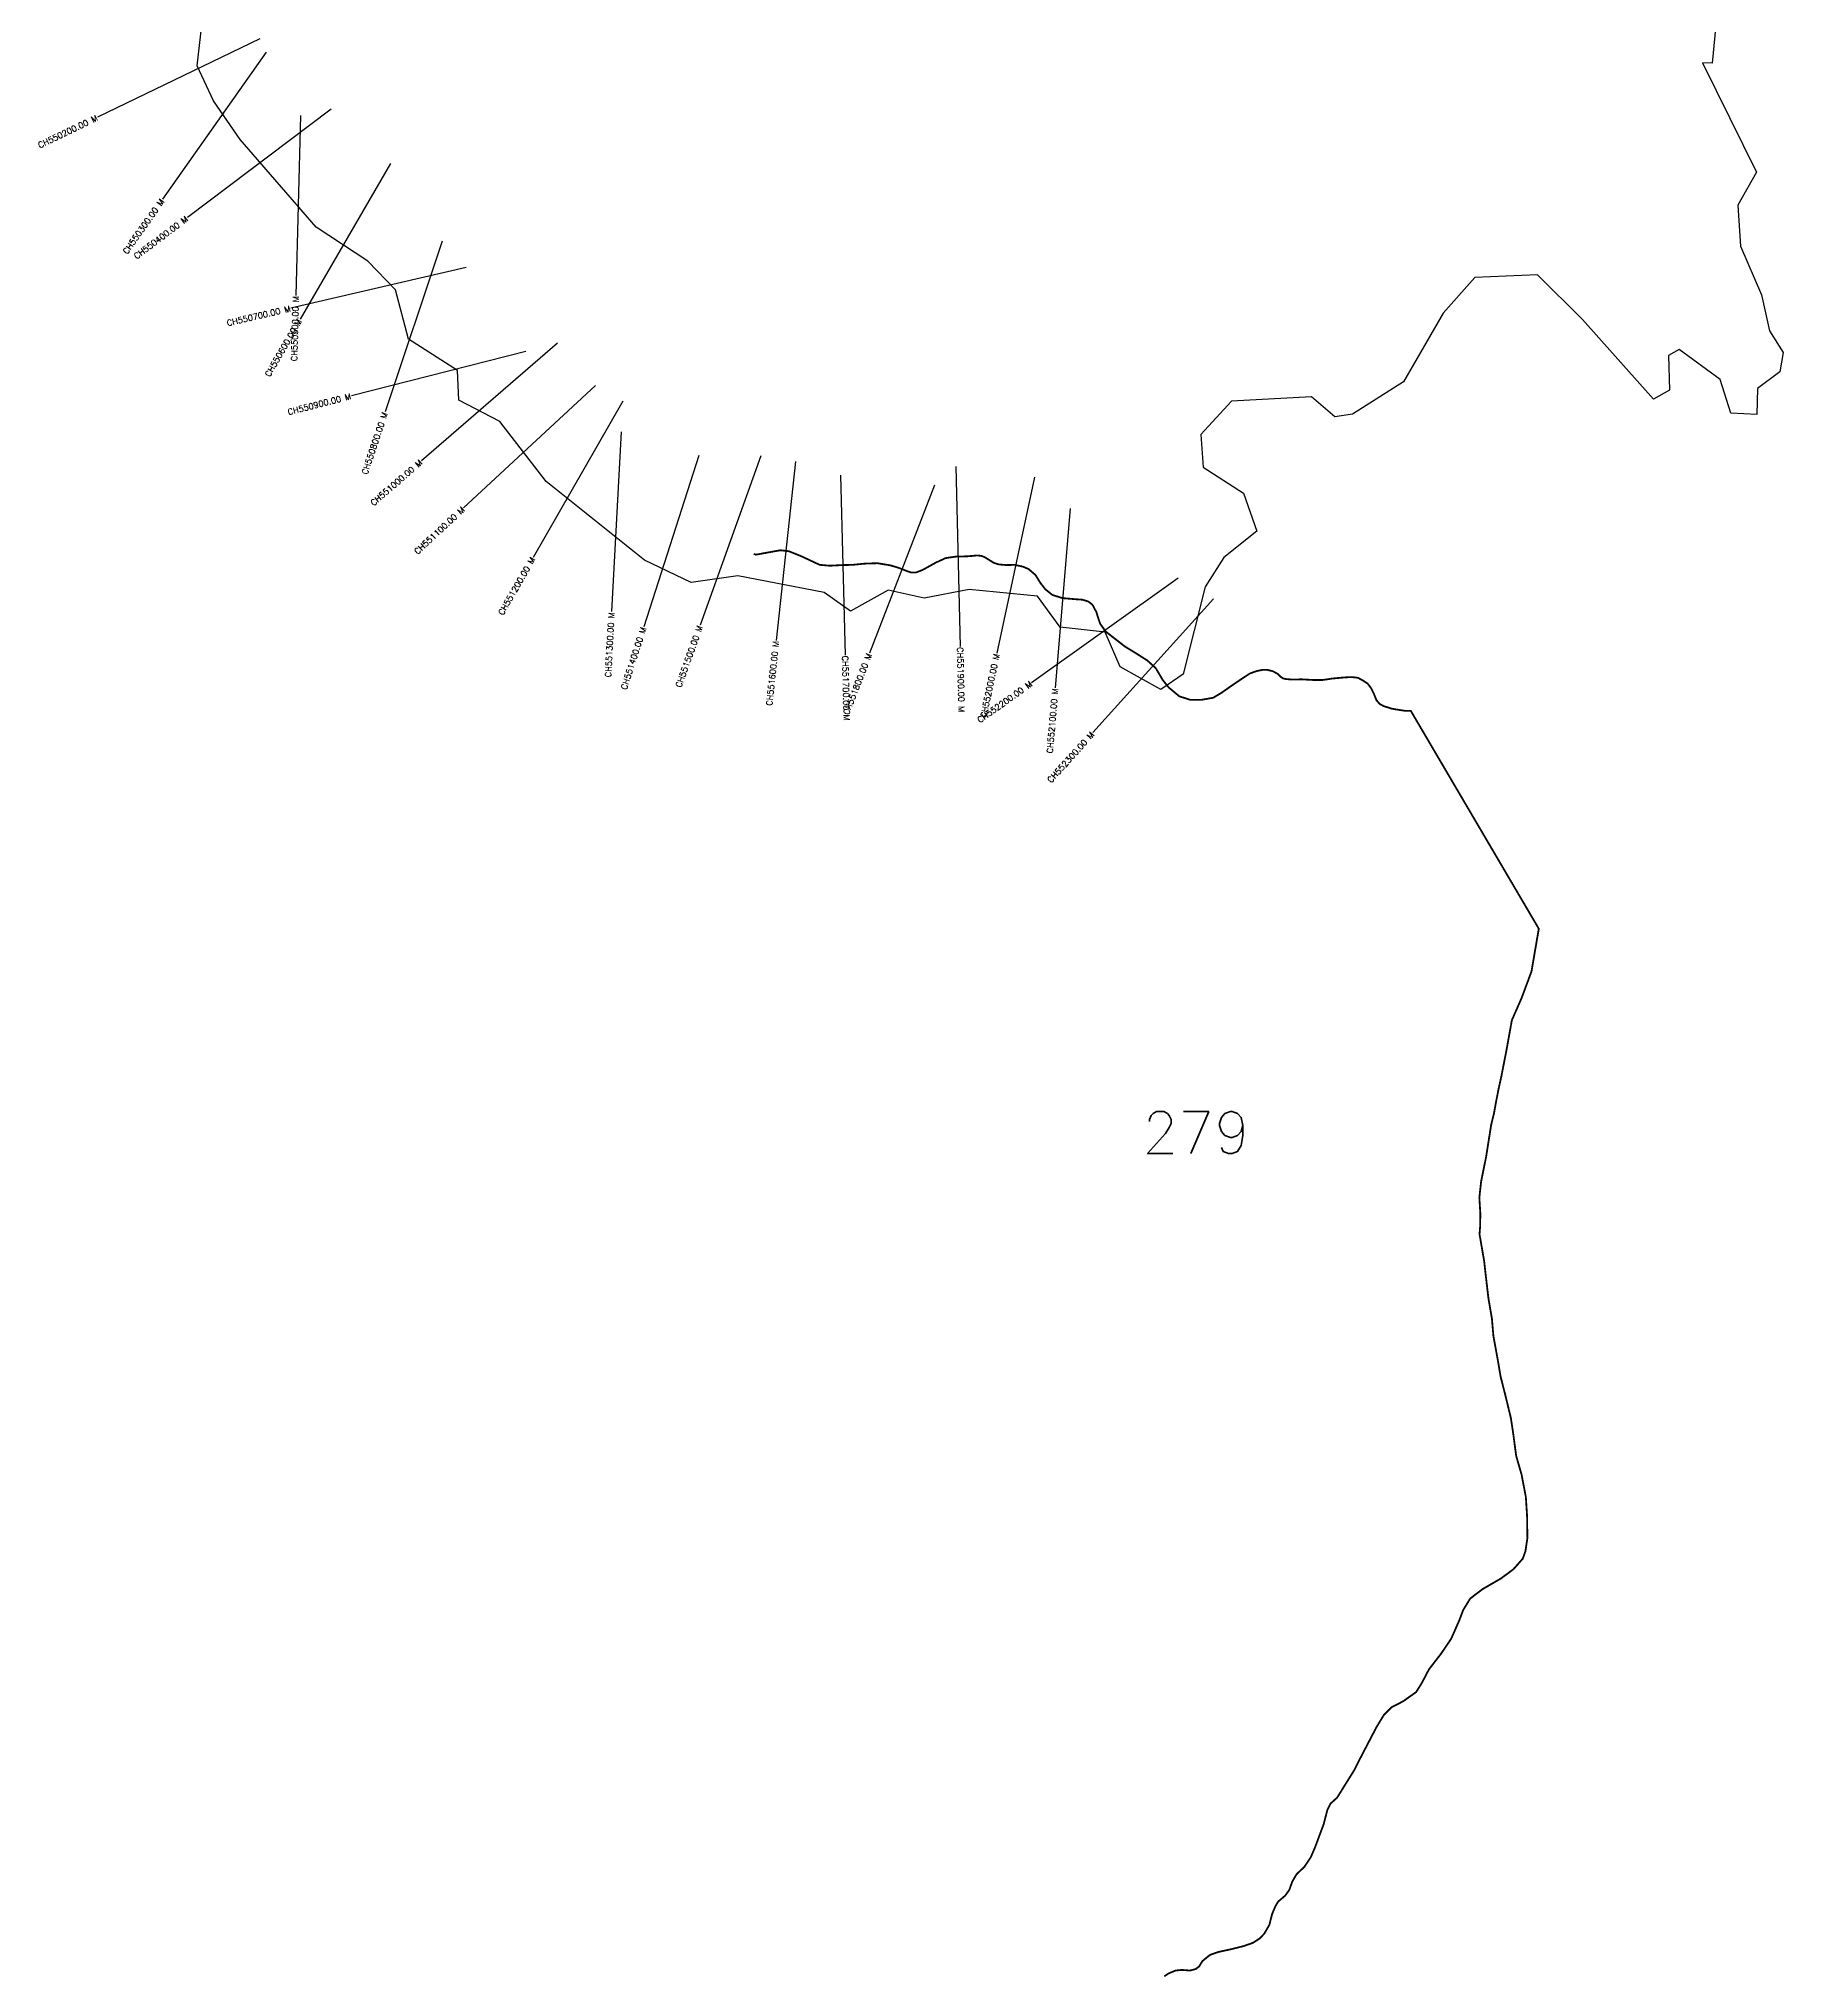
# Model space of a CAD drawing. Header units: metres. Extents: x 317826 to 322004, y 1856855 to 1863637.
# Drawn here: x 318175 to 321083, y 1856855 to 1860085 of the extents above; entities that cross this region are included whole.
import ezdxf
from ezdxf.enums import TextEntityAlignment as Align

# ---------------------------------------------------------------- set-up
doc = ezdxf.new("R2010")
doc.units = ezdxf.units.M
for name, color, linetype in [('CS', 134, 'Continuous'), ('CSMark', 6, 'Continuous'), ('NATURALLY PROTECTED', 3, 'Continuous'), ('village', 3, 'Continuous')]:
    doc.layers.add(name, color=color, linetype=linetype)
doc.styles.get("Standard").update_dxf_attribs({"font": 'simplex.shx'})

msp = doc.modelspace()

# ---------------------------------------------------------------- linework, layer by layer
at = {"layer": 'CS'}
for p, q in [((318543, 1860084.8), (318272.9, 1859954.3)), ((318553.8, 1860062.7), (318381.1, 1859817.4)), ((318662, 1859967.6), (318422.4, 1859787)), ((318611.2, 1859957), (318603.2, 1859657.1)), ((318761, 1859877.1), (318610.3, 1859617.6)), ((318847.2, 1859747.9), (318752.2, 1859463.3)), ((318887.2, 1859704), (318595.1, 1859635.9)), ((318986.7, 1859563.9), (318696, 1859489.8)), ((319039.3, 1859577.8), (318812.5, 1859381.4)), ((319102.7, 1859507.4), (318883, 1859303.1)), ((319148.3, 1859480.8), (318998.9, 1859220.7)), ((319145.4, 1859429.9), (319129.4, 1859130.3)), ((319274.9, 1859390.6), (319183.1, 1859105)), ((319378.3, 1859390.2), (319277.5, 1859107.6)), ((319436.2, 1859380.7), (319403.9, 1859082.4)), ((319703.2, 1859372), (319710.5, 1859072.1)), ((319511.4, 1859357.9), (319518.9, 1859058)), ((319667.8, 1859341), (319559.6, 1859061.2)), ((319834.3, 1859354.6), (319771.9, 1859061.2)), ((319894.2, 1859302.2), (319869.1, 1859003.3)), ((320074.1, 1859186), (319829.8, 1859011.9)), ((320132.8, 1859151.5), (319931.9, 1858928.7))]:
    msp.add_line(p, q, dxfattribs=at)
at = {"layer": 'NATURALLY PROTECTED', "const_width": 3, "flags": 128}
msp.add_lwpolyline([(319366.5, 1859226.6), (319370.1, 1859225.2), (319384.7, 1859227.9), (319410.9, 1859232.6), (319425.1, 1859231), (319445, 1859223), (319476.5, 1859208.3), (319493.5, 1859206.8), (319511.8, 1859207.8), (319531.3, 1859208.3), (319551.3, 1859210.3), (319572.7, 1859211), (319593.5, 1859207.6), (319606.4, 1859203.9), (319621.5, 1859198.1), (319629.1, 1859195.4), (319636.6, 1859195.4), (319648.1, 1859199.8), (319670, 1859212), (319686.4, 1859219.5), (319703, 1859222), (319723, 1859222.5), (319733, 1859223.4), (319739.1, 1859223.9), (319745.8, 1859223.3), (319751.1, 1859221.3), (319760.8, 1859215.3), (319766.7, 1859211.6), (319775.4, 1859208.9), (319788, 1859207.9), (319801.2, 1859208.3), (319815.3, 1859205.3), (319824.7, 1859201.2), (319836.1, 1859191.5), (319844.1, 1859178.6), (319852.2, 1859167.9), (319864.2, 1859158.2), (319881.3, 1859152.8), (319901.4, 1859151.1), (319914.5, 1859150.2), (319924.2, 1859147.2), (319931, 1859142), (319937.6, 1859129.7), (319943.8, 1859110.4), (319953.3, 1859097.1), (319985.1, 1859072.3), (320003.3, 1859061.2), (320022.6, 1859048.9), (320036.7, 1859036.1), (320048.4, 1859016.3), (320058.3, 1859003.9), (320076.1, 1858989.1), (320094.4, 1858983.3), (320112.6, 1858983.3), (320132.4, 1858986.8), (320145.4, 1858994.5), (320163, 1859006.8), (320180.7, 1859018.8), (320193.7, 1859027.3), (320205.1, 1859031.3), (320214.2, 1859033.2), (320222.9, 1859033.2), (320231.8, 1859031), (320239.7, 1859026.7), (320244.2, 1859022.2), (320249.2, 1859018.9), (320254.8, 1859017.8), (320264.7, 1859017.1), (320279.7, 1859017.5), (320301.3, 1859016.3), (320314.9, 1859016.4), (320331.5, 1859018.9), (320350.7, 1859020.6), (320357.4, 1859021), (320364.6, 1859021.1), (320373.4, 1859020.1), (320380.8, 1859016.3), (320389.8, 1859010.5), (320395.4, 1859003), (320400.5, 1858992.9), (320404.7, 1858982.5), (320409.9, 1858976.5), (320416.7, 1858972.8), (320430.9, 1858968.4), (320451.6, 1858965.1), (320461.8, 1858965), (320675.2, 1858601.9), (320663, 1858530.7), (320646.7, 1858486.8), (320630.3, 1858449.5), (320621.5, 1858400.5), (320612.5, 1858354.5), (320608.2, 1858335.2), (320603.8, 1858312.8), (320600.6, 1858294.9), (320595.8, 1858275.1), (320587.4, 1858222.1), (320579, 1858180.5), (320576.1, 1858153.6), (320577.7, 1858127.8), (320577.5, 1858107.4), (320576.4, 1858092.7), (320578.8, 1858078.7), (320584.2, 1858047.4), (320586.9, 1858022.9), (320591.3, 1857985.4), (320597, 1857952.5), (320599.5, 1857923.2), (320606.3, 1857886.1), (320611.6, 1857855.1), (320619.3, 1857825), (320628.7, 1857786.2), (320632.9, 1857758), (320637.5, 1857723.3), (320646.5, 1857692.1), (320653.6, 1857654.9), (320655.6, 1857623.9), (320656.2, 1857586.7), (320652.9, 1857564.5), (320648.5, 1857552.1), (320632.9, 1857534.5), (320612.4, 1857519.3), (320581.4, 1857501.3), (320560.9, 1857485.7), (320549.3, 1857466.8), (320542.3, 1857448.5), (320529.1, 1857418.6), (320512.6, 1857394.2), (320492.1, 1857367.7), (320480.4, 1857345.3), (320470.7, 1857329.8), (320449.2, 1857314.5), (320429.6, 1857304.4), (320416.8, 1857291.4), (320405.1, 1857272.2), (320382.1, 1857228.3), (320367.1, 1857199), (320339, 1857153.9), (320327.9, 1857143.8), (320322.7, 1857133.2), (320316.7, 1857110), (320302.4, 1857071.6), (320295.2, 1857054.7), (320284.4, 1857038.6), (320271.4, 1857026.2), (320264.3, 1857014.1), (320259.3, 1857000.2), (320252.5, 1856990.7), (320240.8, 1856980.7), (320236.2, 1856973.1), (320230.7, 1856960.1), (320226.1, 1856942), (320217.7, 1856927.4), (320210.3, 1856919.4), (320198.6, 1856911.9), (320182.9, 1856906.4), (320165.4, 1856902), (320140.3, 1856896.5), (320126.8, 1856891.6), (320114.9, 1856881.9), (320112.2, 1856878), (320109.3, 1856872.9), (320103.4, 1856868.3), (320093.7, 1856865.7), (320080.1, 1856866.8), (320069.5, 1856865.7), (320057.9, 1856860.8), (320050.8, 1856856.1)], dxfattribs=at)
at = {"layer": 'village', "color": 6}
msp.add_polyline3d([(321010.6, 1860529.3, 0), (320964.2, 1860044.2, 0), (320948.2, 1860045, 0), (321038.1, 1859862.4, 0), (321007.2, 1859807.5, 0), (321011.2, 1859739.2, 0), (321046.3, 1859658.4, 0), (321059.9, 1859598, 0), (321082.7, 1859562.1, 0), (321076.8, 1859530.2, 0), (321039.5, 1859502.4, 0), (321038.7, 1859458.9, 0), (320995.5, 1859461, 0), (320977.5, 1859517.2, 0), (320909.1, 1859567.3, 0), (320891.3, 1859557.4, 0), (320893.3, 1859499.5, 0), (320866.6, 1859484.5, 0), (320747.9, 1859617.3, 0), (320672.8, 1859691.6, 0), (320568.7, 1859687.2, 0), (320515.7, 1859627.7, 0), (320449.8, 1859513.1, 0), (320364.8, 1859459.2, 0), (320335, 1859455, 0), (320296.1, 1859488.4, 0), (320162.8, 1859481, 0), (320112, 1859425.7, 0), (320115.5, 1859371.1, 0), (320183.2, 1859327.5, 0), (320205.4, 1859264.5, 0), (320149.9, 1859220.5, 0), (320118.8, 1859171.4, 0), (320082.1, 1859026.1, 0), (320045.1, 1859000.5, 0), (319977.5, 1859038.4, 0), (319952.1, 1859096.3, 0), (319877.2, 1859104.2, 0), (319839.7, 1859156.2, 0), (319725.6, 1859167.2, 0), (319650.4, 1859152.7, 0), (319590.6, 1859165.9, 0), (319527.6, 1859130.9, 0), (319483.9, 1859162.1, 0), (319340.2, 1859189.7, 0), (319262.2, 1859178.7, 0), (319184.4, 1859215.9, 0), (319020.7, 1859347.1, 0), (318943.4, 1859447.1, 0), (318874.9, 1859482.6, 0), (318872.6, 1859532.4, 0), (318790.9, 1859584.4, 0), (318769.3, 1859666.4, 0), (318723.2, 1859714.2, 0), (318637.3, 1859770.8, 0), (318510.7, 1859917, 0), (318466.1, 1859981.3, 0), (318438.8, 1860039.7, 0), (318463.5, 1860258.7, 0)], dxfattribs=at)

# ---------------------------------------------------------------- texts
at = {"insert": (320014.1, 1858297.4), "char_height": 70, "attachment_point": 1}
msp.add_mtext_dynamic_manual_height_columns('279', width=95.172, gutter_width=1, heights=[0], dxfattribs=at)
at = {"layer": 'CSMark'}
for s, rotation, p in [('CH550200.00 M', 25.776, (318272, 1859953.9)), ('CH550300.00 M', 54.8604, (318380.6, 1859816.6)), ('CH550400.00 M', 36.9901, (318421.6, 1859786.4)), ('CH550700.00 M', 13.1384, (318594.1, 1859635.6)), ('CH550500.00 M', 88.4801, (318603.2, 1859656.1)), ('CH550600.00 M', 59.8531, (318609.8, 1859616.8)), ('CH550900.00 M', 14.3021, (318695, 1859489.5)), ('CH550800.00 M', 71.5551, (318751.9, 1859462.3)), ('CH551000.00 M', 40.8869, (318811.8, 1859380.7)), ('CH551100.00 M', 42.9359, (318882.3, 1859302.4)), ('CH551200.00 M', 60.1147, (318998.4, 1859219.8)), ('CH551300.00 M', 86.9461, (319129.4, 1859129.3)), ('CH551400.00 M', 72.191, (319182.8, 1859104.1)), ('CH551500.00 M', 70.3568, (319277.1, 1859106.7)), ('CH551600.00 M', 83.8331, (319403.8, 1859081.4)), ('CH551800.00 M', 68.8476, (319559.2, 1859060.3)), ('CH552000.00 M', 77.9936, (319771.7, 1859060.2)), ('CH552200.00 M', 35.4876, (319829, 1859011.3)), ('CH552100.00 M', 85.202, (319869, 1859002.3)), ('CH552300.00 M', 47.9565, (319931.3, 1858927.9))]:
    msp.add_text(s, height=10, rotation=rotation, dxfattribs=at).set_placement(p, align=Align.MIDDLE_RIGHT)
for s, rotation, p in [('CH551700.00 M', 271.431, (319518.9, 1859057)), ('CH551900.00 M', 271.3961, (319710.5, 1859071.1))]:
    msp.add_text(s, height=10, rotation=rotation, dxfattribs=at).set_placement(p, align=Align.MIDDLE_LEFT)

doc.saveas('drawing.dxf')
